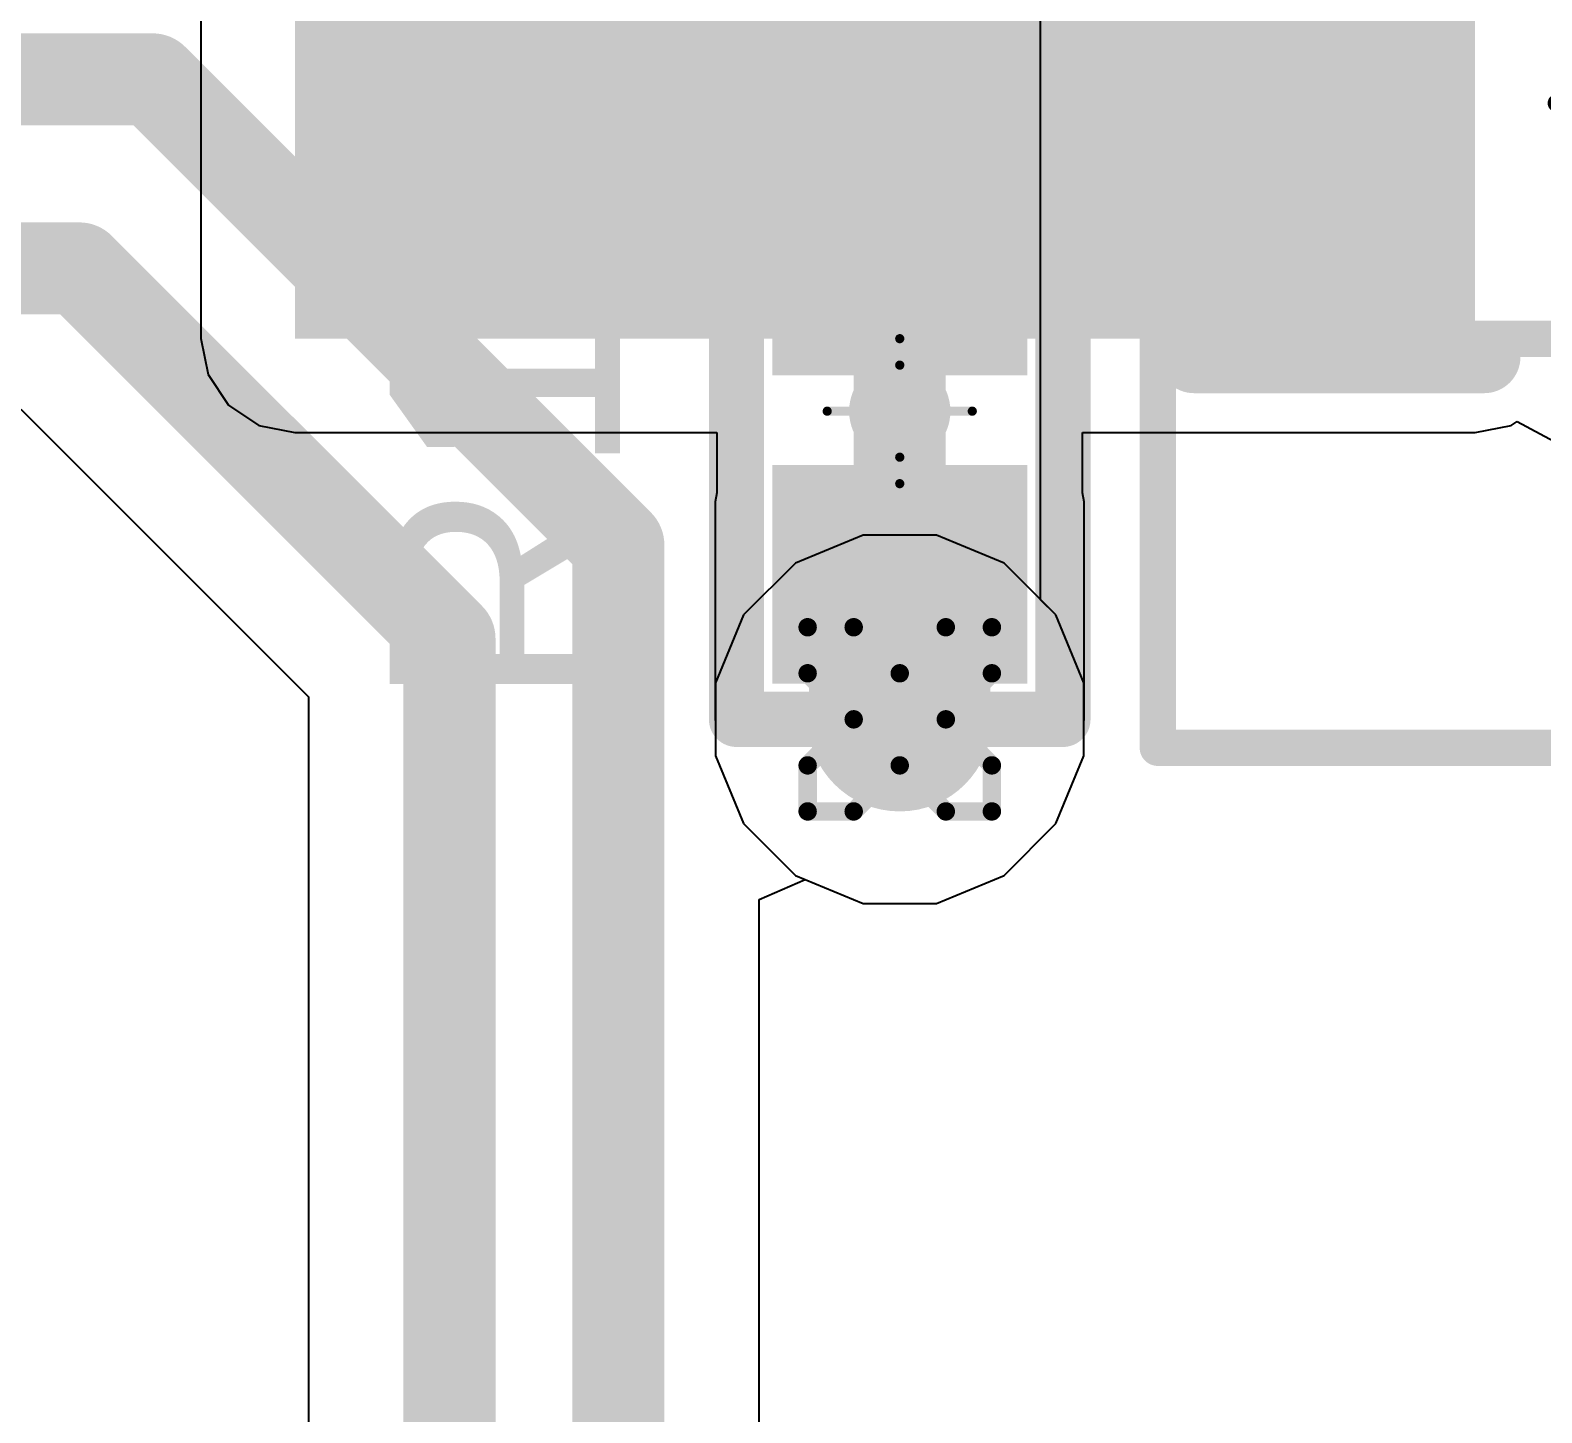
# Model space of a CAD drawing. Header units: inches. Extents: x -13 to 366, y -4 to 120.
# Drawn here: x 16.017 to 20.185, y 8.333 to 12.146 of the extents above; entities that cross this region are included whole.
import ezdxf

# ---------------------------------------------------------------- set-up
doc = ezdxf.new("R2010")
doc.units = ezdxf.units.IN
for name, color, linetype in [('Bottom Layer', 5, 'Continuous'), ('Drill Drawing', 1, 'Continuous'), ('GND', 16, 'Continuous'), ('Mechanical 13', 56, 'Continuous'), ('Mechanical 15', 56, 'Continuous'), ('POWER', 76, 'Continuous'), ('Top Layer', 1, 'Continuous'), ('Top Overlay', 2, 'Continuous'), ('Top Paste', 8, 'Continuous'), ('Top Solder', 216, 'Continuous'), ('Via Holes', 16, 'Continuous')]:
    doc.layers.add(name, color=color, linetype=linetype)
doc.styles.add('Arial', font='', dxfattribs={"height": 0.2})
doc.styles.get('Arial').set_extended_font_data('Arial')

# ---------------------------------------------------------------- blocks, each defined once
blk = doc.blocks.new('SOT23_3L_43')
at = {"layer": 'Top Layer'}
for points in [[(0.225, 0.625), (-0.225, 0.625), (-0.225, 1.625), (0.225, 1.625)], [(-0.725, -1.643), (-1.175, -1.643), (-1.175, -0.643), (-0.725, -0.643)], [(1.175, -1.643), (0.725, -1.643), (0.725, -0.643), (1.175, -0.643)]]:
    blk.add_hatch(color=1, dxfattribs=at).paths.add_polyline_path(points)
at = {"layer": 'Top Paste'}
for points in [[(0.225, 0.625), (-0.225, 0.625), (-0.225, 1.625), (0.225, 1.625)], [(-0.725, -1.643), (-1.175, -1.643), (-1.175, -0.643), (-0.725, -0.643)], [(1.175, -1.643), (0.725, -1.643), (0.725, -0.643), (1.175, -0.643)]]:
    blk.add_hatch(color=8, dxfattribs=at).paths.add_polyline_path(points)
at = {"layer": 'Top Solder'}
for points in [[(0.3266, 0.5234), (-0.3266, 0.5234), (-0.3266, 1.7266), (0.3266, 1.7266)], [(-0.6234, -1.7446), (-1.2766, -1.7446), (-1.2766, -0.5414), (-0.6234, -0.5414)], [(1.2766, -1.7446), (0.6234, -1.7446), (0.6234, -0.5414), (1.2766, -0.5414)]]:
    blk.add_hatch(color=216, dxfattribs=at).paths.add_polyline_path(points)
at = {"layer": 'Mechanical 13'}
for points in [[(-1.5, 0.65, 0.1, 0.1, 0), (-1.5, -0.65, 0.1, 0.1, 0)], [(1.5, 0.65, 0.1, 0.1, 0), (-1.5, 0.65, 0.1, 0.1, 0)], [(1.5, 0.65, 0.1, 0.1, 0), (1.5, -0.65, 0.1, 0.1, 0)], [(1.5, -0.65, 0.1, 0.1, 0), (-1.5, -0.65, 0.1, 0.1, 0)]]:
    blk.add_lwpolyline(points, format="xyseb", dxfattribs=at)
for points in [[(-1.525, 0.65, 0.05, 0.05, 1), (-1.475, 0.65, 0.05, 0.05, 1)], [(-1.525, 0.65, 0.05, 0.05, 1), (-1.475, 0.65, 0.05, 0.05, 1)], [(1.475, 0.65, 0.05, 0.05, 1), (1.525, 0.65, 0.05, 0.05, 1)], [(1.475, 0.65, 0.05, 0.05, 1), (1.525, 0.65, 0.05, 0.05, 1)], [(-1.525, -0.65, 0.05, 0.05, 1), (-1.475, -0.65, 0.05, 0.05, 1)], [(-1.525, -0.65, 0.05, 0.05, 1), (-1.475, -0.65, 0.05, 0.05, 1)], [(1.475, -0.65, 0.05, 0.05, 1), (1.525, -0.65, 0.05, 0.05, 1)], [(1.475, -0.65, 0.05, 0.05, 1), (1.525, -0.65, 0.05, 0.05, 1)]]:
    blk.add_lwpolyline(points, format="xyseb", close=True, dxfattribs=at)
at = {"layer": 'Mechanical 15'}
for points in [[(-1.6, 1.778, 0.1, 0.1, 0), (-1.6, -1.778, 0.1, 0.1, 0)], [(1.6, 1.778, 0.1, 0.1, 0), (-1.6, 1.778, 0.1, 0.1, 0)], [(1.6, 1.778, 0.1, 0.1, 0), (1.6, -1.778, 0.1, 0.1, 0)], [(0, 0.5, 0.05, 0.05, 0), (0, -0.5, 0.05, 0.05, 0)], [(0.5, 0, 0.05, 0.05, 0), (-0.5, 0, 0.05, 0.05, 0)], [(1.6, -1.778, 0.1, 0.1, 0), (-1.6, -1.778, 0.1, 0.1, 0)]]:
    blk.add_lwpolyline(points, format="xyseb", dxfattribs=at)
for points in [[(-1.625, 1.778, 0.05, 0.05, 1), (-1.575, 1.778, 0.05, 0.05, 1)], [(-1.625, 1.778, 0.05, 0.05, 1), (-1.575, 1.778, 0.05, 0.05, 1)], [(1.575, 1.778, 0.05, 0.05, 1), (1.625, 1.778, 0.05, 0.05, 1)], [(1.575, 1.778, 0.05, 0.05, 1), (1.625, 1.778, 0.05, 0.05, 1)], [(-0.0125, 0.5, 0.025, 0.025, 1), (0.0125, 0.5, 0.025, 0.025, 1)], [(0.35, 0, 0.05, 0.05, 1), (-0.35, 0, 0.05, 0.05, 1)], [(-0.5125, 0, 0.025, 0.025, 1), (-0.4875, 0, 0.025, 0.025, 1)], [(-0.3625, 0, 0.025, 0.025, 1), (-0.3375, 0, 0.025, 0.025, 1)], [(0.3375, 0, 0.025, 0.025, 1), (0.3625, 0, 0.025, 0.025, 1)], [(0.4875, 0, 0.025, 0.025, 1), (0.5125, 0, 0.025, 0.025, 1)], [(-0.0125, -0.5, 0.025, 0.025, 1), (0.0125, -0.5, 0.025, 0.025, 1)], [(-1.625, -1.778, 0.05, 0.05, 1), (-1.575, -1.778, 0.05, 0.05, 1)], [(-1.625, -1.778, 0.05, 0.05, 1), (-1.575, -1.778, 0.05, 0.05, 1)], [(1.575, -1.778, 0.05, 0.05, 1), (1.625, -1.778, 0.05, 0.05, 1)], [(1.575, -1.778, 0.05, 0.05, 1), (1.625, -1.778, 0.05, 0.05, 1)]]:
    blk.add_lwpolyline(points, format="xyseb", close=True, dxfattribs=at)
at = {"layer": 'Top Overlay'}
for points in [[(-0.7, 0.7, 0.2, 0.2, 0), (-1.5, 0.7, 0.2, 0.2, 0)], [(-1.5, 0.7, 0.2, 0.2, 0), (-1.5, -0.3, 0.2, 0.2, 0)], [(1.5, 0.7, 0.2, 0.2, 0), (0.7, 0.7, 0.2, 0.2, 0)], [(1.5, 0.7, 0.2, 0.2, 0), (1.5, -0.3, 0.2, 0.2, 0)]]:
    blk.add_lwpolyline(points, format="xyseb", dxfattribs=at)
for points in [[(-1.55, 0.7, 0.1, 0.1, 1), (-1.45, 0.7, 0.1, 0.1, 1)], [(-1.55, 0.7, 0.1, 0.1, 1), (-1.45, 0.7, 0.1, 0.1, 1)], [(-0.75, 0.7, 0.1, 0.1, 1), (-0.65, 0.7, 0.1, 0.1, 1)], [(0.65, 0.7, 0.1, 0.1, 1), (0.75, 0.7, 0.1, 0.1, 1)], [(1.45, 0.7, 0.1, 0.1, 1), (1.55, 0.7, 0.1, 0.1, 1)], [(1.45, 0.7, 0.1, 0.1, 1), (1.55, 0.7, 0.1, 0.1, 1)], [(-1.55, -0.3, 0.1, 0.1, 1), (-1.45, -0.3, 0.1, 0.1, 1)], [(1.45, -0.3, 0.1, 0.1, 1), (1.55, -0.3, 0.1, 0.1, 1)], [(-1.475, -1.524, 0.25, 0.25, 1), (-1.725, -1.524, 0.25, 0.25, 1)], [(-1.7875, -1.524, 0.125, 0.125, 1), (-1.6625, -1.524, 0.125, 0.125, 1)], [(-1.5375, -1.524, 0.125, 0.125, 1), (-1.4125, -1.524, 0.125, 0.125, 1)]]:
    blk.add_lwpolyline(points, format="xyseb", close=True, dxfattribs=at)
blk = doc.blocks.new('R_0402_L_44')
at = {"layer": 'Top Layer'}
for points in [[(-0.6001, 0.2499), (-0.2001, 0.2499), (-0.2001, -0.2501), (-0.6001, -0.2501)], [(0.2499, 0.2499), (0.6499, 0.2499), (0.6499, -0.2501), (0.2499, -0.2501)]]:
    blk.add_hatch(color=1, dxfattribs=at).paths.add_polyline_path(points)
at = {"layer": 'Top Paste'}
for points in [[(-0.6001, 0.2499), (-0.2001, 0.2499), (-0.2001, -0.2501), (-0.6001, -0.2501)], [(0.2499, 0.2499), (0.6499, 0.2499), (0.6499, -0.2501), (0.2499, -0.2501)]]:
    blk.add_hatch(color=8, dxfattribs=at).paths.add_polyline_path(points)
at = {"layer": 'Top Solder'}
for points in [[(-0.7017, 0.3515), (-0.0985, 0.3515), (-0.0985, -0.3517), (-0.7017, -0.3517)], [(0.1483, 0.3515), (0.7515, 0.3515), (0.7515, -0.3517), (0.1483, -0.3517)]]:
    blk.add_hatch(color=216, dxfattribs=at).paths.add_polyline_path(points)
at = {"layer": 'Mechanical 15'}
for points in [[(0, -0.2, 0.0254, 0.0254, 0), (0, 0.2, 0.0254, 0.0254, 0)], [(0.2, 0, 0.0254, 0.0254, 0), (-0.2, 0, 0.0254, 0.0254, 0)]]:
    blk.add_lwpolyline(points, format="xyseb", dxfattribs=at)
for points in [[(-0.0063, 0.2, 0.0127, 0.0127, 1), (0.0063, 0.2, 0.0127, 0.0127, 1)], [(0.127, 0, 0.0254, 0.0254, 1), (-0.127, 0, 0.0254, 0.0254, 1)], [(-0.2063, 0, 0.0127, 0.0127, 1), (-0.1936, 0, 0.0127, 0.0127, 1)], [(-0.1333, 0, 0.0127, 0.0127, 1), (-0.1206, 0, 0.0127, 0.0127, 1)], [(0.1206, 0, 0.0127, 0.0127, 1), (0.1333, 0, 0.0127, 0.0127, 1)], [(0.1936, 0, 0.0127, 0.0127, 1), (0.2063, 0, 0.0127, 0.0127, 1)], [(-0.0063, -0.2, 0.0127, 0.0127, 1), (0.0063, -0.2, 0.0127, 0.0127, 1)]]:
    blk.add_lwpolyline(points, format="xyseb", close=True, dxfattribs=at)
at = {"layer": 'Top Overlay'}
for points in [[(0.8499, 0.4499, 0.1524, 0.1524, 0), (-0.8001, 0.4499, 0.1524, 0.1524, 0)], [(-0.8001, -0.4501, 0.1524, 0.1524, 0), (-0.8001, 0.4499, 0.1524, 0.1524, 0)], [(0.8499, -0.4501, 0.1524, 0.1524, 0), (0.8499, 0.4499, 0.1524, 0.1524, 0)], [(0.8499, -0.4501, 0.1524, 0.1524, 0), (-0.8001, -0.4501, 0.1524, 0.1524, 0)]]:
    blk.add_lwpolyline(points, format="xyseb", dxfattribs=at)
for points in [[(-0.8382, 0.4499, 0.0762, 0.0762, 1), (-0.762, 0.4499, 0.0762, 0.0762, 1)], [(-0.8382, 0.4499, 0.0762, 0.0762, 1), (-0.762, 0.4499, 0.0762, 0.0762, 1)], [(0.8118, 0.4499, 0.0762, 0.0762, 1), (0.888, 0.4499, 0.0762, 0.0762, 1)], [(0.8118, 0.4499, 0.0762, 0.0762, 1), (0.888, 0.4499, 0.0762, 0.0762, 1)], [(-0.8382, -0.4501, 0.0762, 0.0762, 1), (-0.762, -0.4501, 0.0762, 0.0762, 1)], [(-0.8382, -0.4501, 0.0762, 0.0762, 1), (-0.762, -0.4501, 0.0762, 0.0762, 1)], [(0.8118, -0.4501, 0.0762, 0.0762, 1), (0.888, -0.4501, 0.0762, 0.0762, 1)], [(0.8118, -0.4501, 0.0762, 0.0762, 1), (0.888, -0.4501, 0.0762, 0.0762, 1)]]:
    blk.add_lwpolyline(points, format="xyseb", close=True, dxfattribs=at)

msp = doc.modelspace()

# ---------------------------------------------------------------- hatches: boundary and pattern name
at = {"layer": 'Bottom Layer'}
h = msp.add_hatch(color=5, dxfattribs=at)
edge = h.paths.add_edge_path()
edge.add_arc((18.4149, 10.2459), 0.254, 0, 360)
at = {"layer": 'GND'}
h = msp.add_hatch(color=16, dxfattribs=at)
edge = h.paths.add_edge_path()
edge.add_arc((18.4149, 10.2459), 0.254, 0, 360)
at = {"layer": 'POWER'}
h = msp.add_hatch(color=76, dxfattribs=at)
edge = h.paths.add_edge_path()
edge.add_arc((18.4149, 10.2459), 0.254, 0, 360)
at = {"layer": 'Top Layer'}
for points in [[(16.747, 11.2958), (20.0014, 11.2958), (20.0014, 13.294), (16.747, 13.294)], [(18.6649, 10.8458), (18.1649, 10.8458), (18.1649, 10.2459), (18.6649, 10.2459)]]:
    msp.add_hatch(color=1, dxfattribs=at).paths.add_polyline_path(points)
h = msp.add_hatch(color=1, dxfattribs=at)
edge = h.paths.add_edge_path()
edge.add_arc((18.4149, 10.2459), 0.254, 0, 360)
at = {"layer": 'Via Holes'}
h = msp.add_hatch(color=7, dxfattribs=at)
edge = h.paths.add_edge_path()
edge.add_arc((18.4149, 10.2459), 0.127, 0, 360)

# ---------------------------------------------------------------- linework, layer by layer
at = {"layer": 'Bottom Layer'}
for p, q in [((18.8033, 10.5759), (18.8033, 12.3125)), ((15.9916, 11.101), (16.7848, 10.3078)), ((18.8455, 10.5337), (18.8033, 10.5759)), ((18.9229, 10.347), (18.8455, 10.5337)), ((18.9229, 10.1449), (18.9229, 10.347)), ((16.7848, 10.3078), (16.7848, 2.9169)), ((18.8455, 9.9582), (18.9229, 10.1449)), ((18.7026, 9.8153), (18.8455, 9.9582)), ((18.0274, 9.749), (18.1544, 9.804)), ((18.1544, 9.804), (18.3138, 9.7379)), ((18.5159, 9.7379), (18.7026, 9.8153)), ((18.0274, 3.2588), (18.0274, 9.749)), ((18.3138, 9.7379), (18.5159, 9.7379))]:
    msp.add_line(p, q, dxfattribs=at)
for points in [[(18.4149, 10.2459, 0.254, 0.254, 0), (18.4149, 12.3125, 0.254, 0.254, 0)], [(9.2429, 12.0109, 0.254, 0.254, 0), (16.3547, 12.0109, 0.254, 0.254, 0)], [(16.3547, 12.0109, 0.254, 0.254, 0), (17.6389, 10.7267, 0.254, 0.254, 0)], [(11.538, 11.4895, 0.254, 0.254, 0), (16.1525, 11.4895, 0.254, 0.254, 0)], [(16.1525, 11.4895, 0.254, 0.254, 0), (17.1733, 10.4687, 0.254, 0.254, 0)], [(17.6389, 3.0979, 0.254, 0.254, 0), (17.6389, 10.7267, 0.254, 0.254, 0)], [(17.1733, 2.9169, 0.254, 0.254, 0), (17.1733, 10.4687, 0.254, 0.254, 0)]]:
    msp.add_lwpolyline(points, format="xyseb", dxfattribs=at)
for points in [[(16.2912, 12.0109, 0.127, 0.127, 1), (16.4182, 12.0109, 0.127, 0.127, 1)], [(16.2912, 12.0109, 0.127, 0.127, 1), (16.4182, 12.0109, 0.127, 0.127, 1)], [(16.089, 11.4895, 0.127, 0.127, 1), (16.216, 11.4895, 0.127, 0.127, 1)], [(16.089, 11.4895, 0.127, 0.127, 1), (16.216, 11.4895, 0.127, 0.127, 1)], [(17.5754, 10.7267, 0.127, 0.127, 1), (17.7024, 10.7267, 0.127, 0.127, 1)], [(17.5754, 10.7267, 0.127, 0.127, 1), (17.7024, 10.7267, 0.127, 0.127, 1)], [(17.1098, 10.4687, 0.127, 0.127, 1), (17.2368, 10.4687, 0.127, 0.127, 1)], [(17.1098, 10.4687, 0.127, 0.127, 1), (17.2368, 10.4687, 0.127, 0.127, 1)], [(18.3514, 10.2459, 0.127, 0.127, 1), (18.4784, 10.2459, 0.127, 0.127, 1)]]:
    msp.add_lwpolyline(points, format="xyseb", close=True, dxfattribs=at)
at = {"layer": 'Drill Drawing'}
for points in [[(18.1609, 10.3729, 0.0508, 0.0508, 0), (18.1609, 10.4999, 0.0508, 0.0508, 0)], [(18.1609, 10.4999, 0.0508, 0.0508, 0), (18.2879, 10.4999, 0.0508, 0.0508, 0)], [(18.2879, 10.4999, 0.0508, 0.0508, 0), (18.4149, 10.3729, 0.0508, 0.0508, 0)], [(18.4149, 10.3729, 0.0508, 0.0508, 0), (18.5419, 10.4999, 0.0508, 0.0508, 0)], [(18.5419, 10.4999, 0.0508, 0.0508, 0), (18.6689, 10.4999, 0.0508, 0.0508, 0)], [(18.6689, 10.3729, 0.0508, 0.0508, 0), (18.6689, 10.4999, 0.0508, 0.0508, 0)], [(18.1609, 10.3729, 0.0508, 0.0508, 0), (18.2879, 10.2459, 0.0508, 0.0508, 0)], [(18.5419, 10.2459, 0.0508, 0.0508, 0), (18.6689, 10.3729, 0.0508, 0.0508, 0)], [(18.1609, 10.1189, 0.0508, 0.0508, 0), (18.2879, 10.2459, 0.0508, 0.0508, 0)], [(18.5419, 10.2459, 0.0508, 0.0508, 0), (18.6689, 10.1189, 0.0508, 0.0508, 0)], [(18.1609, 9.9919, 0.0508, 0.0508, 0), (18.1609, 10.1189, 0.0508, 0.0508, 0)], [(18.2879, 9.9919, 0.0508, 0.0508, 0), (18.4149, 10.1189, 0.0508, 0.0508, 0)], [(18.4149, 10.1189, 0.0508, 0.0508, 0), (18.5419, 9.9919, 0.0508, 0.0508, 0)], [(18.6689, 9.9919, 0.0508, 0.0508, 0), (18.6689, 10.1189, 0.0508, 0.0508, 0)], [(18.1609, 9.9919, 0.0508, 0.0508, 0), (18.2879, 9.9919, 0.0508, 0.0508, 0)], [(18.5419, 9.9919, 0.0508, 0.0508, 0), (18.6689, 9.9919, 0.0508, 0.0508, 0)]]:
    msp.add_lwpolyline(points, format="xyseb", dxfattribs=at)
for points in [[(18.1482, 10.4999, 0.0254, 0.0254, 1), (18.1736, 10.4999, 0.0254, 0.0254, 1)], [(18.1482, 10.4999, 0.0254, 0.0254, 1), (18.1736, 10.4999, 0.0254, 0.0254, 1)], [(18.2752, 10.4999, 0.0254, 0.0254, 1), (18.3006, 10.4999, 0.0254, 0.0254, 1)], [(18.2752, 10.4999, 0.0254, 0.0254, 1), (18.3006, 10.4999, 0.0254, 0.0254, 1)], [(18.5292, 10.4999, 0.0254, 0.0254, 1), (18.5546, 10.4999, 0.0254, 0.0254, 1)], [(18.5292, 10.4999, 0.0254, 0.0254, 1), (18.5546, 10.4999, 0.0254, 0.0254, 1)], [(18.6562, 10.4999, 0.0254, 0.0254, 1), (18.6816, 10.4999, 0.0254, 0.0254, 1)], [(18.6562, 10.4999, 0.0254, 0.0254, 1), (18.6816, 10.4999, 0.0254, 0.0254, 1)], [(18.1482, 10.3729, 0.0254, 0.0254, 1), (18.1736, 10.3729, 0.0254, 0.0254, 1)], [(18.1482, 10.3729, 0.0254, 0.0254, 1), (18.1736, 10.3729, 0.0254, 0.0254, 1)], [(18.4022, 10.3729, 0.0254, 0.0254, 1), (18.4276, 10.3729, 0.0254, 0.0254, 1)], [(18.4022, 10.3729, 0.0254, 0.0254, 1), (18.4276, 10.3729, 0.0254, 0.0254, 1)], [(18.6562, 10.3729, 0.0254, 0.0254, 1), (18.6816, 10.3729, 0.0254, 0.0254, 1)], [(18.6562, 10.3729, 0.0254, 0.0254, 1), (18.6816, 10.3729, 0.0254, 0.0254, 1)], [(18.2752, 10.2459, 0.0254, 0.0254, 1), (18.3006, 10.2459, 0.0254, 0.0254, 1)], [(18.2752, 10.2459, 0.0254, 0.0254, 1), (18.3006, 10.2459, 0.0254, 0.0254, 1)], [(18.5292, 10.2459, 0.0254, 0.0254, 1), (18.5546, 10.2459, 0.0254, 0.0254, 1)], [(18.5292, 10.2459, 0.0254, 0.0254, 1), (18.5546, 10.2459, 0.0254, 0.0254, 1)], [(18.1482, 10.1189, 0.0254, 0.0254, 1), (18.1736, 10.1189, 0.0254, 0.0254, 1)], [(18.1482, 10.1189, 0.0254, 0.0254, 1), (18.1736, 10.1189, 0.0254, 0.0254, 1)], [(18.4022, 10.1189, 0.0254, 0.0254, 1), (18.4276, 10.1189, 0.0254, 0.0254, 1)], [(18.4022, 10.1189, 0.0254, 0.0254, 1), (18.4276, 10.1189, 0.0254, 0.0254, 1)], [(18.6562, 10.1189, 0.0254, 0.0254, 1), (18.6816, 10.1189, 0.0254, 0.0254, 1)], [(18.6562, 10.1189, 0.0254, 0.0254, 1), (18.6816, 10.1189, 0.0254, 0.0254, 1)], [(18.1482, 9.9919, 0.0254, 0.0254, 1), (18.1736, 9.9919, 0.0254, 0.0254, 1)], [(18.1482, 9.9919, 0.0254, 0.0254, 1), (18.1736, 9.9919, 0.0254, 0.0254, 1)], [(18.2752, 9.9919, 0.0254, 0.0254, 1), (18.3006, 9.9919, 0.0254, 0.0254, 1)], [(18.2752, 9.9919, 0.0254, 0.0254, 1), (18.3006, 9.9919, 0.0254, 0.0254, 1)], [(18.5292, 9.9919, 0.0254, 0.0254, 1), (18.5546, 9.9919, 0.0254, 0.0254, 1)], [(18.5292, 9.9919, 0.0254, 0.0254, 1), (18.5546, 9.9919, 0.0254, 0.0254, 1)], [(18.6562, 9.9919, 0.0254, 0.0254, 1), (18.6816, 9.9919, 0.0254, 0.0254, 1)], [(18.6562, 9.9919, 0.0254, 0.0254, 1), (18.6816, 9.9919, 0.0254, 0.0254, 1)]]:
    msp.add_lwpolyline(points, format="xyseb", close=True, dxfattribs=at)
at = {"layer": 'GND'}
for p, q in [((18.3138, 10.7539), (18.1271, 10.6766)), ((18.5159, 10.7539), (18.3138, 10.7539)), ((18.7026, 10.6766), (18.5159, 10.7539)), ((18.1271, 10.6766), (17.9842, 10.5337)), ((18.8455, 10.5337), (18.7026, 10.6766)), ((17.9842, 10.5337), (17.9069, 10.347)), ((18.9229, 10.347), (18.8455, 10.5337)), ((17.9069, 10.347), (17.9069, 10.1449)), ((18.9229, 10.1449), (18.9229, 10.347)), ((17.9069, 10.1449), (17.9842, 9.9582)), ((18.8455, 9.9582), (18.9229, 10.1449)), ((17.9842, 9.9582), (18.1271, 9.8153)), ((18.7026, 9.8153), (18.8455, 9.9582)), ((18.1271, 9.8153), (18.3138, 9.7379)), ((18.5159, 9.7379), (18.7026, 9.8153)), ((18.3138, 9.7379), (18.5159, 9.7379))]:
    msp.add_line(p, q, dxfattribs=at)
at = {"layer": 'POWER'}
for p, q in [((18.3138, 10.7539), (18.1271, 10.6766)), ((18.5159, 10.7539), (18.3138, 10.7539)), ((18.7026, 10.6766), (18.5159, 10.7539)), ((18.1271, 10.6766), (17.9842, 10.5337)), ((18.8455, 10.5337), (18.7026, 10.6766)), ((17.9842, 10.5337), (17.9069, 10.347)), ((18.9229, 10.347), (18.8455, 10.5337)), ((17.9069, 10.347), (17.9069, 10.1449)), ((18.9229, 10.1449), (18.9229, 10.347)), ((17.9069, 10.1449), (17.9842, 9.9582)), ((18.8455, 9.9582), (18.9229, 10.1449)), ((17.9842, 9.9582), (18.1271, 9.8153)), ((18.7026, 9.8153), (18.8455, 9.9582)), ((18.1271, 9.8153), (18.3138, 9.7379)), ((18.5159, 9.7379), (18.7026, 9.8153)), ((18.3138, 9.7379), (18.5159, 9.7379))]:
    msp.add_line(p, q, dxfattribs=at)
at = {"layer": 'Top Layer'}
for p, q in [((16.4881, 13.294), (16.4881, 11.2958)), ((16.4881, 11.2958), (16.5078, 11.1967)), ((16.5078, 11.1967), (16.5639, 11.1127)), ((16.5639, 11.1127), (16.6479, 11.0566)), ((16.6479, 11.0566), (16.747, 11.0369)), ((20.0014, 11.0369), (20.1005, 11.0566)), ((20.1005, 11.0566), (20.117, 11.0676)), ((20.117, 11.0676), (20.244, 10.9997)), ((16.747, 11.0369), (17.9109, 11.0369)), ((17.9109, 11.0369), (17.9109, 10.8709)), ((18.9189, 10.8708), (18.9189, 11.0369)), ((18.9189, 11.0369), (20.0014, 11.0369)), ((17.9109, 10.8709), (17.9059, 10.8458)), ((17.9059, 10.8458), (17.9059, 10.2459)), ((18.9238, 10.8458), (18.9189, 10.8708)), ((18.9238, 10.2459), (18.9238, 10.8458)), ((17.9059, 10.2459), (17.9069, 10.241)), ((17.9069, 10.241), (17.9069, 10.1449)), ((18.9229, 10.241), (18.9238, 10.2459)), ((18.9229, 10.1449), (18.9229, 10.241)), ((17.9069, 10.1449), (17.9842, 9.9582)), ((18.8455, 9.9582), (18.9229, 10.1449)), ((17.9842, 9.9582), (18.1271, 9.8153)), ((18.7026, 9.8153), (18.8455, 9.9582)), ((18.1271, 9.8153), (18.3138, 9.7379)), ((18.5159, 9.7379), (18.7026, 9.8153)), ((18.3138, 9.7379), (18.5159, 9.7379))]:
    msp.add_line(p, q, dxfattribs=at)

# ---------------------------------------------------------------- block references
for name, p, rotation in [('SOT23_3L_43', (20.7264, 11.9454), 180), ('R_0402_L_44', (18.4149, 11.0958), 270)]:
    msp.add_blockref(name, p, dxfattribs=dict(rotation=rotation))

# ---------------------------------------------------------------- texts
at = {"layer": 'Top Overlay', "style": 'Arial'}
msp.add_text('R11', height=0.635, rotation=90, dxfattribs=at).set_placement((17.6434, 10.271))

doc.saveas('drawing.dxf')
